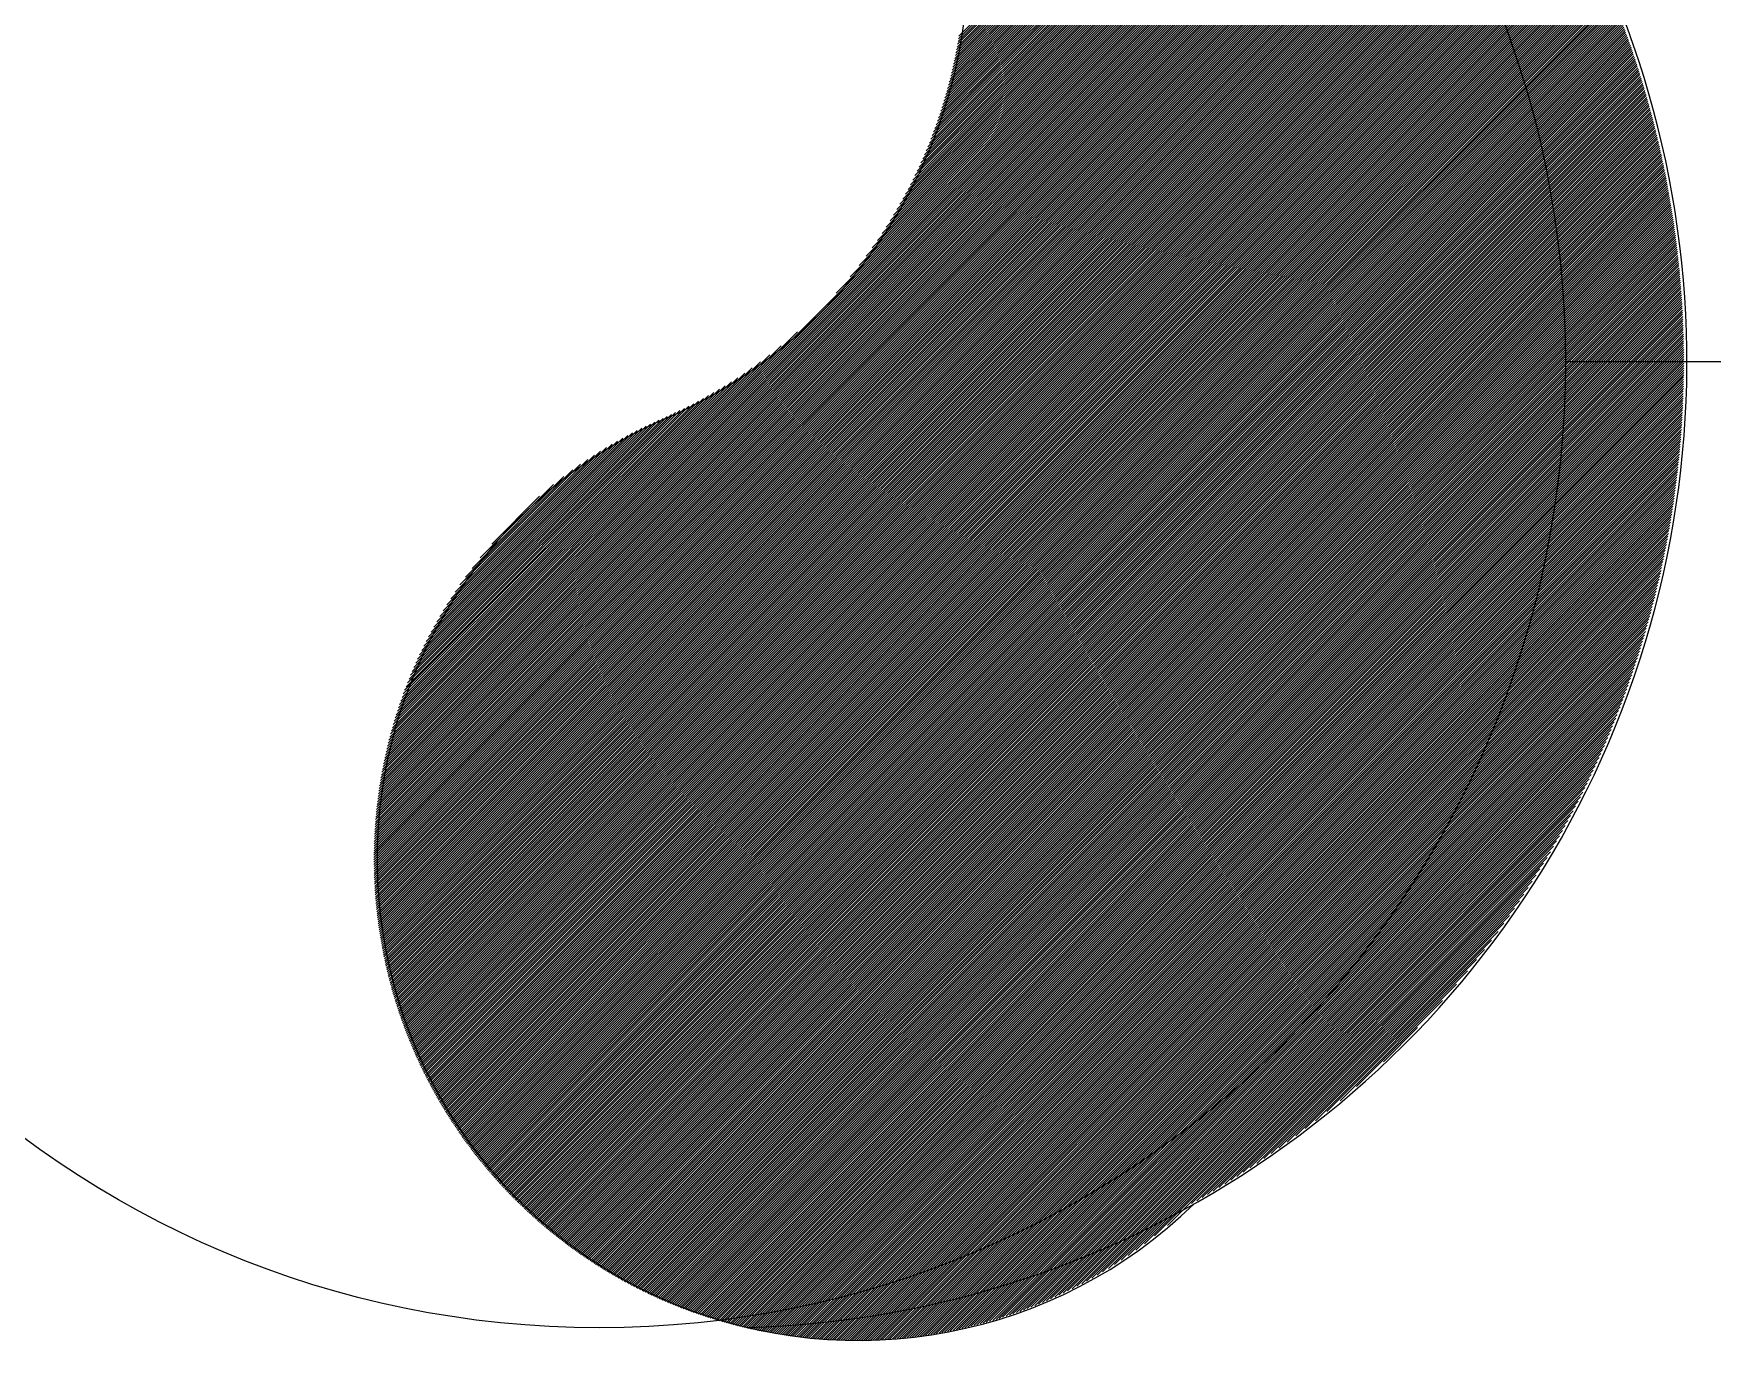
# Model space of a CAD drawing. Extents: x -437689 to -407696, y -55787 to -37037.
# Drawn here: x -433687.8 to -433625.2, y -49547.5 to -49498.8 of the extents above; entities that cross this region are included whole.
import ezdxf

# ---------------------------------------------------------------- set-up
doc = ezdxf.new("R2010")
doc.units = 0
doc.header["$LTSCALE"] = 150
doc.header["$MEASUREMENT"] = 0
doc.layers.add('DR', color=6, linetype='CONTINUOUS')

msp = doc.modelspace()

# ---------------------------------------------------------------- linework, layer by layer
at = {"layer": 'DR', "linetype": 'CONTINUOUS', "ltscale": 900}
for p, q in [((-433653.602, -49500.448, 0), (-433637.767, -49484.613, 0)), ((-433653.574, -49500.335, 0), (-433637.811, -49484.572, 0)), ((-433653.547, -49500.223, 0), (-433637.855, -49484.531, 0)), ((-433653.521, -49500.112, 0), (-433637.899, -49484.49, 0)), ((-433653.496, -49500.002, 0), (-433637.944, -49484.45, 0)), ((-433653.472, -49499.893, 0), (-433637.988, -49484.409, 0)), ((-433653.448, -49499.785, 0), (-433638.032, -49484.369, 0)), ((-433653.426, -49499.677, 0), (-433638.077, -49484.328, 0)), ((-433653.404, -49499.57, 0), (-433638.121, -49484.288, 0)), ((-433653.383, -49499.465, 0), (-433638.166, -49484.248, 0)), ((-433653.362, -49499.359, 0), (-433638.211, -49484.208, 0)), ((-433653.343, -49499.255, 0), (-433638.255, -49484.168, 0)), ((-433653.324, -49499.152, 0), (-433638.3, -49484.128, 0)), ((-433653.306, -49499.049, 0), (-433638.345, -49484.088, 0)), ((-433653.289, -49498.947, 0), (-433638.39, -49484.048, 0)), ((-433653.272, -49498.845, 0), (-433638.435, -49484.008, 0)), ((-433654.166, -49502.284, 0), (-433637.115, -49485.234, 0)), ((-433654.118, -49502.152, 0), (-433637.158, -49485.192, 0)), ((-433654.072, -49502.021, 0), (-433637.201, -49485.15, 0)), ((-433654.028, -49501.892, 0), (-433637.244, -49485.108, 0)), ((-433653.985, -49501.764, 0), (-433637.287, -49485.066, 0)), ((-433653.944, -49501.638, 0), (-433637.331, -49485.025, 0)), ((-433653.904, -49501.514, 0), (-433637.374, -49484.983, 0)), ((-433653.866, -49501.39, 0), (-433637.417, -49484.942, 0)), ((-433653.829, -49501.268, 0), (-433637.461, -49484.9, 0)), ((-433653.793, -49501.148, 0), (-433637.504, -49484.859, 0)), ((-433653.758, -49501.028, 0), (-433637.548, -49484.818, 0)), ((-433653.725, -49500.91, 0), (-433637.592, -49484.777, 0)), ((-433653.693, -49500.793, 0), (-433637.635, -49484.736, 0)), ((-433653.662, -49500.677, 0), (-433637.679, -49484.695, 0)), ((-433653.632, -49500.562, 0), (-433637.723, -49484.654, 0)), ((-433655.167, -49504.558, 0), (-433636.479, -49485.87, 0)), ((-433655.077, -49504.383, 0), (-433636.521, -49485.827, 0)), ((-433654.991, -49504.212, 0), (-433636.563, -49485.784, 0)), ((-433654.91, -49504.046, 0), (-433636.605, -49485.742, 0)), ((-433654.832, -49503.884, 0), (-433636.647, -49485.699, 0)), ((-433654.758, -49503.725, 0), (-433636.689, -49485.656, 0)), ((-433654.687, -49503.569, 0), (-433636.732, -49485.614, 0)), ((-433654.619, -49503.417, 0), (-433636.774, -49485.571, 0)), ((-433654.555, -49503.267, 0), (-433636.816, -49485.529, 0)), ((-433654.492, -49503.12, 0), (-433636.859, -49485.486, 0)), ((-433654.432, -49502.975, 0), (-433636.901, -49485.444, 0)), ((-433654.375, -49502.833, 0), (-433636.944, -49485.402, 0)), ((-433654.32, -49502.692, 0), (-433636.987, -49485.36, 0)), ((-433654.266, -49502.554, 0), (-433637.029, -49485.317, 0)), ((-433654.215, -49502.418, 0), (-433637.072, -49485.275, 0)), ((-433657.849, -49508.428, 0), (-433635.9, -49486.479, 0)), ((-433657.328, -49507.822, 0), (-433635.941, -49486.435, 0)), ((-433656.989, -49507.399, 0), (-433635.982, -49486.391, 0)), ((-433656.724, -49507.048, 0), (-433636.023, -49486.347, 0)), ((-433656.501, -49506.741, 0), (-433636.064, -49486.304, 0)), ((-433656.307, -49506.462, 0), (-433636.105, -49486.26, 0)), ((-433656.135, -49506.205, 0), (-433636.146, -49486.216, 0)), ((-433655.979, -49505.964, 0), (-433636.188, -49486.173, 0)), ((-433655.836, -49505.737, 0), (-433636.229, -49486.129, 0)), ((-433655.705, -49505.52, 0), (-433636.271, -49486.086, 0)), ((-433655.583, -49505.314, 0), (-433636.312, -49486.043, 0)), ((-433655.469, -49505.115, 0), (-433636.354, -49486, 0)), ((-433655.362, -49504.923, 0), (-433636.396, -49485.956, 0)), ((-433655.262, -49504.738, 0), (-433636.437, -49485.913, 0)), ((-433674.826, -49526.593, 0), (-433635.334, -49487.101, 0)), ((-433674.809, -49526.491, 0), (-433635.374, -49487.056, 0)), ((-433674.791, -49526.388, 0), (-433635.414, -49487.012, 0)), ((-433674.772, -49526.285, 0), (-433635.454, -49486.967, 0)), ((-433674.753, -49526.18, 0), (-433635.495, -49486.922, 0)), ((-433674.732, -49526.075, 0), (-433635.535, -49486.877, 0)), ((-433674.711, -49525.969, 0), (-433635.575, -49486.833, 0)), ((-433674.689, -49525.862, 0), (-433635.615, -49486.788, 0)), ((-433674.666, -49525.755, 0), (-433635.656, -49486.744, 0)), ((-433674.643, -49525.646, 0), (-433635.696, -49486.7, 0)), ((-433674.618, -49525.536, 0), (-433635.737, -49486.655, 0)), ((-433674.592, -49525.426, 0), (-433635.777, -49486.611, 0)), ((-433674.566, -49525.314, 0), (-433635.818, -49486.567, 0)), ((-433674.538, -49525.202, 0), (-433635.859, -49486.523, 0)), ((-433674.999, -49527.954, 0), (-433634.783, -49487.738, 0)), ((-433674.991, -49527.861, 0), (-433634.822, -49487.692, 0)), ((-433674.982, -49527.767, 0), (-433634.861, -49487.646, 0)), ((-433674.972, -49527.673, 0), (-433634.9, -49487.6, 0)), ((-433674.962, -49527.578, 0), (-433634.939, -49487.555, 0)), ((-433674.951, -49527.482, 0), (-433634.978, -49487.509, 0)), ((-433674.94, -49527.386, 0), (-433635.018, -49487.463, 0)), ((-433674.928, -49527.289, 0), (-433635.057, -49487.418, 0)), ((-433674.916, -49527.192, 0), (-433635.096, -49487.372, 0)), ((-433674.902, -49527.094, 0), (-433635.136, -49487.327, 0)), ((-433674.889, -49526.995, 0), (-433635.175, -49487.282, 0)), ((-433674.874, -49526.896, 0), (-433635.215, -49487.237, 0)), ((-433674.859, -49526.796, 0), (-433635.255, -49487.191, 0)), ((-433674.843, -49526.695, 0), (-433635.295, -49487.146, 0)), ((-433675.064, -49529.122, 0), (-433634.283, -49488.341, 0)), ((-433675.062, -49529.035, 0), (-433634.321, -49488.295, 0)), ((-433675.06, -49528.948, 0), (-433634.359, -49488.248, 0)), ((-433675.056, -49528.86, 0), (-433634.398, -49488.201, 0)), ((-433675.053, -49528.772, 0), (-433634.436, -49488.154, 0)), ((-433675.049, -49528.683, 0), (-433634.474, -49488.108, 0)), ((-433675.044, -49528.593, 0), (-433634.512, -49488.061, 0)), ((-433675.04, -49528.504, 0), (-433634.551, -49488.015, 0)), ((-433675.034, -49528.413, 0), (-433634.589, -49487.969, 0)), ((-433675.028, -49528.323, 0), (-433634.628, -49487.922, 0)), ((-433675.022, -49528.231, 0), (-433634.667, -49487.876, 0)), ((-433675.015, -49528.14, 0), (-433634.705, -49487.83, 0)), ((-433675.007, -49528.047, 0), (-433634.744, -49487.784, 0)), ((-433675.069, -49529.466, 0), (-433634.132, -49488.53, 0)), ((-433675.069, -49529.551, 0), (-433634.094, -49488.577, 0)), ((-433675.069, -49529.636, 0), (-433634.057, -49488.624, 0)), ((-433675.068, -49529.295, 0), (-433634.208, -49488.435, 0)), ((-433675.068, -49529.381, 0), (-433634.17, -49488.482, 0)), ((-433675.068, -49529.72, 0), (-433634.019, -49488.671, 0)), ((-433675.067, -49529.804, 0), (-433633.982, -49488.719, 0)), ((-433675.066, -49529.209, 0), (-433634.245, -49488.388, 0)), ((-433675.066, -49529.887, 0), (-433633.945, -49488.766, 0)), ((-433675.064, -49529.97, 0), (-433633.907, -49488.814, 0)), ((-433675.062, -49530.053, 0), (-433633.87, -49488.862, 0)), ((-433675.059, -49530.135, 0), (-433633.833, -49488.909, 0)), ((-433675.056, -49530.217, 0), (-433633.796, -49488.957, 0)), ((-433675.053, -49530.299, 0), (-433633.759, -49489.005, 0)), ((-433675.049, -49530.38, 0), (-433633.722, -49489.053, 0)), ((-433675.045, -49530.461, 0), (-433633.685, -49489.101, 0)), ((-433675.041, -49530.541, 0), (-433633.648, -49489.149, 0)), ((-433675.036, -49530.621, 0), (-433633.612, -49489.197, 0)), ((-433675.031, -49530.701, 0), (-433633.575, -49489.245, 0)), ((-433675.026, -49530.781, 0), (-433633.539, -49489.294, 0)), ((-433675.02, -49530.86, 0), (-433633.502, -49489.342, 0)), ((-433675.014, -49530.939, 0), (-433633.466, -49489.391, 0)), ((-433675.008, -49531.017, 0), (-433633.429, -49489.439, 0)), ((-433675.001, -49531.095, 0), (-433633.393, -49489.488, 0)), ((-433674.994, -49531.173, 0), (-433633.357, -49489.536, 0)), ((-433674.987, -49531.251, 0), (-433633.321, -49489.585, 0)), ((-433674.979, -49531.328, 0), (-433633.285, -49489.634, 0)), ((-433674.971, -49531.405, 0), (-433633.249, -49489.683, 0)), ((-433674.963, -49531.482, 0), (-433633.213, -49489.732, 0)), ((-433674.954, -49531.558, 0), (-433633.177, -49489.781, 0)), ((-433674.946, -49531.634, 0), (-433633.141, -49489.83, 0)), ((-433674.937, -49531.71, 0), (-433633.106, -49489.879, 0)), ((-433674.927, -49531.785, 0), (-433633.07, -49489.928, 0)), ((-433674.917, -49531.861, 0), (-433633.035, -49489.978, 0)), ((-433674.908, -49531.935, 0), (-433632.999, -49490.027, 0)), ((-433674.897, -49532.01, 0), (-433632.964, -49490.076, 0)), ((-433674.887, -49532.084, 0), (-433632.928, -49490.126, 0)), ((-433674.876, -49532.158, 0), (-433632.893, -49490.176, 0)), ((-433674.865, -49532.232, 0), (-433632.858, -49490.225, 0)), ((-433674.854, -49532.306, 0), (-433632.823, -49490.275, 0)), ((-433674.842, -49532.379, 0), (-433632.788, -49490.325, 0)), ((-433674.83, -49532.452, 0), (-433632.753, -49490.375, 0)), ((-433674.818, -49532.525, 0), (-433632.718, -49490.425, 0)), ((-433674.805, -49532.597, 0), (-433632.683, -49490.475, 0)), ((-433674.793, -49532.669, 0), (-433632.649, -49490.525, 0)), ((-433674.78, -49532.741, 0), (-433632.614, -49490.575, 0)), ((-433674.767, -49532.813, 0), (-433632.579, -49490.626, 0)), ((-433674.753, -49532.884, 0), (-433632.545, -49490.676, 0)), ((-433674.74, -49532.955, 0), (-433632.511, -49490.726, 0)), ((-433674.726, -49533.026, 0), (-433632.476, -49490.777, 0)), ((-433674.711, -49533.097, 0), (-433632.442, -49490.827, 0)), ((-433674.697, -49533.167, 0), (-433632.408, -49490.878, 0)), ((-433674.682, -49533.238, 0), (-433632.374, -49490.929, 0)), ((-433674.667, -49533.308, 0), (-433632.34, -49490.98, 0)), ((-433674.652, -49533.377, 0), (-433632.306, -49491.031, 0)), ((-433674.637, -49533.447, 0), (-433632.272, -49491.082, 0)), ((-433674.621, -49533.516, 0), (-433632.238, -49491.133, 0)), ((-433674.605, -49533.585, 0), (-433632.204, -49491.184, 0)), ((-433674.589, -49533.654, 0), (-433632.17, -49491.235, 0)), ((-433674.573, -49533.722, 0), (-433632.137, -49491.286, 0)), ((-433674.556, -49533.791, 0), (-433632.103, -49491.337, 0)), ((-433674.54, -49533.859, 0), (-433632.07, -49491.389, 0)), ((-433674.523, -49533.926, 0), (-433632.037, -49491.44, 0)), ((-433674.505, -49533.994, 0), (-433632.003, -49491.492, 0)), ((-433674.488, -49534.061, 0), (-433631.97, -49491.544, 0)), ((-433674.47, -49534.129, 0), (-433631.937, -49491.595, 0)), ((-433674.452, -49534.196, 0), (-433631.904, -49491.647, 0)), ((-433674.434, -49534.262, 0), (-433631.871, -49491.699, 0)), ((-433674.416, -49534.329, 0), (-433631.838, -49491.751, 0)), ((-433674.397, -49534.395, 0), (-433631.805, -49491.803, 0)), ((-433674.379, -49534.461, 0), (-433631.772, -49491.855, 0)), ((-433674.36, -49534.527, 0), (-433631.74, -49491.907, 0)), ((-433674.341, -49534.593, 0), (-433631.707, -49491.959, 0)), ((-433674.321, -49534.658, 0), (-433631.675, -49492.012, 0)), ((-433674.302, -49534.724, 0), (-433631.642, -49492.064, 0)), ((-433674.282, -49534.789, 0), (-433631.61, -49492.117, 0)), ((-433674.262, -49534.853, 0), (-433631.577, -49492.169, 0)), ((-433674.242, -49534.918, 0), (-433631.545, -49492.222, 0)), ((-433674.221, -49534.982, 0), (-433631.513, -49492.274, 0)), ((-433674.2, -49535.047, 0), (-433631.481, -49492.327, 0)), ((-433674.18, -49535.111, 0), (-433631.449, -49492.38, 0)), ((-433674.159, -49535.175, 0), (-433631.417, -49492.433, 0)), ((-433674.137, -49535.238, 0), (-433631.385, -49492.486, 0)), ((-433674.116, -49535.302, 0), (-433631.354, -49492.539, 0)), ((-433674.094, -49535.365, 0), (-433631.322, -49492.592, 0)), ((-433674.073, -49535.428, 0), (-433631.29, -49492.646, 0)), ((-433674.051, -49535.491, 0), (-433631.259, -49492.699, 0)), ((-433674.028, -49535.553, 0), (-433631.227, -49492.752, 0)), ((-433674.006, -49535.616, 0), (-433631.196, -49492.806, 0)), ((-433673.983, -49535.678, 0), (-433631.165, -49492.859, 0)), ((-433673.961, -49535.74, 0), (-433631.133, -49492.913, 0)), ((-433673.938, -49535.802, 0), (-433631.102, -49492.967, 0)), ((-433673.914, -49535.864, 0), (-433631.071, -49493.021, 0)), ((-433673.891, -49535.925, 0), (-433631.04, -49493.074, 0)), ((-433673.868, -49535.987, 0), (-433631.009, -49493.128, 0)), ((-433673.844, -49536.048, 0), (-433630.978, -49493.182, 0)), ((-433673.82, -49536.109, 0), (-433630.948, -49493.236, 0)), ((-433673.796, -49536.17, 0), (-433630.917, -49493.291, 0)), ((-433673.772, -49536.23, 0), (-433630.886, -49493.345, 0)), ((-433673.747, -49536.291, 0), (-433630.856, -49493.399, 0)), ((-433673.723, -49536.351, 0), (-433630.826, -49493.454, 0)), ((-433673.698, -49536.411, 0), (-433630.795, -49493.508, 0)), ((-433673.673, -49536.471, 0), (-433630.765, -49493.563, 0)), ((-433673.648, -49536.53, 0), (-433630.735, -49493.617, 0)), ((-433673.622, -49536.59, 0), (-433630.705, -49493.672, 0)), ((-433673.597, -49536.649, 0), (-433630.675, -49493.727, 0)), ((-433673.571, -49536.708, 0), (-433630.645, -49493.782, 0)), ((-433673.545, -49536.767, 0), (-433630.615, -49493.837, 0)), ((-433673.519, -49536.826, 0), (-433630.585, -49493.892, 0)), ((-433673.493, -49536.885, 0), (-433630.555, -49493.947, 0)), ((-433673.466, -49536.943, 0), (-433630.526, -49494.002, 0)), ((-433673.44, -49537.001, 0), (-433630.496, -49494.058, 0)), ((-433673.413, -49537.06, 0), (-433630.467, -49494.113, 0)), ((-433673.386, -49537.117, 0), (-433630.437, -49494.169, 0)), ((-433673.359, -49537.175, 0), (-433630.408, -49494.224, 0)), ((-433673.332, -49537.233, 0), (-433630.379, -49494.28, 0)), ((-433673.304, -49537.29, 0), (-433630.35, -49494.335, 0)), ((-433673.277, -49537.348, 0), (-433630.321, -49494.391, 0)), ((-433673.249, -49537.405, 0), (-433630.292, -49494.447, 0)), ((-433673.221, -49537.462, 0), (-433630.263, -49494.503, 0)), ((-433673.193, -49537.518, 0), (-433630.234, -49494.559, 0)), ((-433673.165, -49537.575, 0), (-433630.205, -49494.615, 0)), ((-433673.136, -49537.631, 0), (-433630.177, -49494.671, 0)), ((-433673.108, -49537.688, 0), (-433630.148, -49494.728, 0)), ((-433673.079, -49537.744, 0), (-433630.119, -49494.784, 0)), ((-433673.05, -49537.8, 0), (-433630.091, -49494.841, 0)), ((-433673.021, -49537.855, 0), (-433630.063, -49494.897, 0)), ((-433672.992, -49537.911, 0), (-433630.035, -49494.954, 0)), ((-433672.962, -49537.966, 0), (-433630.006, -49495.01, 0)), ((-433672.933, -49538.022, 0), (-433629.978, -49495.067, 0)), ((-433672.903, -49538.077, 0), (-433629.95, -49495.124, 0)), ((-433672.873, -49538.132, 0), (-433629.922, -49495.181, 0)), ((-433672.843, -49538.186, 0), (-433629.895, -49495.238, 0)), ((-433672.813, -49538.241, 0), (-433629.867, -49495.295, 0)), ((-433672.782, -49538.296, 0), (-433629.839, -49495.352, 0)), ((-433672.752, -49538.35, 0), (-433629.812, -49495.41, 0)), ((-433672.721, -49538.404, 0), (-433629.784, -49495.467, 0)), ((-433672.69, -49538.458, 0), (-433629.757, -49495.524, 0)), ((-433672.659, -49538.512, 0), (-433629.729, -49495.582, 0)), ((-433672.628, -49538.566, 0), (-433629.702, -49495.64, 0)), ((-433672.597, -49538.619, 0), (-433629.675, -49495.697, 0)), ((-433672.565, -49538.672, 0), (-433629.648, -49495.755, 0)), ((-433672.534, -49538.726, 0), (-433629.621, -49495.813, 0)), ((-433672.502, -49538.779, 0), (-433629.594, -49495.871, 0)), ((-433672.47, -49538.832, 0), (-433629.567, -49495.929, 0)), ((-433672.438, -49538.884, 0), (-433629.541, -49495.987, 0)), ((-433672.405, -49538.937, 0), (-433629.514, -49496.045, 0)), ((-433672.373, -49538.989, 0), (-433629.487, -49496.104, 0)), ((-433672.34, -49539.042, 0), (-433629.461, -49496.162, 0)), ((-433672.308, -49539.094, 0), (-433629.435, -49496.221, 0)), ((-433672.275, -49539.146, 0), (-433629.408, -49496.279, 0)), ((-433672.242, -49539.198, 0), (-433629.382, -49496.338, 0)), ((-433672.209, -49539.249, 0), (-433629.356, -49496.396, 0)), ((-433672.175, -49539.301, 0), (-433629.33, -49496.455, 0)), ((-433672.142, -49539.352, 0), (-433629.304, -49496.514, 0)), ((-433672.108, -49539.403, 0), (-433629.278, -49496.573, 0)), ((-433672.074, -49539.454, 0), (-433629.252, -49496.632, 0)), ((-433672.04, -49539.505, 0), (-433629.227, -49496.691, 0)), ((-433672.006, -49539.556, 0), (-433629.201, -49496.751, 0)), ((-433671.972, -49539.607, 0), (-433629.176, -49496.81, 0)), ((-433671.938, -49539.657, 0), (-433629.15, -49496.87, 0)), ((-433671.903, -49539.707, 0), (-433629.125, -49496.929, 0)), ((-433671.869, -49539.758, 0), (-433629.1, -49496.989, 0)), ((-433671.834, -49539.808, 0), (-433629.074, -49497.048, 0)), ((-433671.799, -49539.857, 0), (-433629.049, -49497.108, 0)), ((-433671.764, -49539.907, 0), (-433629.024, -49497.168, 0)), ((-433671.728, -49539.957, 0), (-433629, -49497.228, 0)), ((-433671.693, -49540.006, 0), (-433628.975, -49497.288, 0)), ((-433671.657, -49540.055, 0), (-433628.95, -49497.348, 0)), ((-433671.622, -49540.105, 0), (-433628.925, -49497.408, 0)), ((-433671.586, -49540.153, 0), (-433628.901, -49497.469, 0)), ((-433671.55, -49540.202, 0), (-433628.877, -49497.529, 0)), ((-433671.513, -49540.251, 0), (-433628.852, -49497.59, 0)), ((-433671.477, -49540.3, 0), (-433628.828, -49497.65, 0)), ((-433671.441, -49540.348, 0), (-433628.804, -49497.711, 0)), ((-433671.404, -49540.396, 0), (-433628.78, -49497.772, 0)), ((-433671.367, -49540.444, 0), (-433628.756, -49497.833, 0)), ((-433671.33, -49540.492, 0), (-433628.732, -49497.894, 0)), ((-433671.293, -49540.54, 0), (-433628.708, -49497.955, 0)), ((-433671.256, -49540.588, 0), (-433628.684, -49498.016, 0)), ((-433671.219, -49540.635, 0), (-433628.661, -49498.077, 0)), ((-433671.181, -49540.683, 0), (-433628.637, -49498.139, 0)), ((-433671.144, -49540.73, 0), (-433628.614, -49498.2, 0)), ((-433671.106, -49540.777, 0), (-433628.591, -49498.261, 0)), ((-433671.068, -49540.824, 0), (-433628.567, -49498.323, 0)), ((-433671.03, -49540.871, 0), (-433628.544, -49498.385, 0)), ((-433670.992, -49540.917, 0), (-433628.521, -49498.447, 0)), ((-433670.953, -49540.964, 0), (-433628.498, -49498.509, 0)), ((-433670.915, -49541.01, 0), (-433628.475, -49498.571, 0)), ((-433670.876, -49541.056, 0), (-433628.453, -49498.633, 0)), ((-433670.838, -49541.102, 0), (-433628.43, -49498.695, 0)), ((-433670.799, -49541.148, 0), (-433628.407, -49498.757, 0)), ((-433670.76, -49541.194, 0), (-433628.385, -49498.819, 0)), ((-433670.72, -49541.24, 0), (-433628.362, -49498.882, 0)), ((-433670.681, -49541.285, 0), (-433628.34, -49498.944, 0)), ((-433670.641, -49541.331, 0), (-433628.318, -49499.007, 0)), ((-433670.602, -49541.376, 0), (-433628.296, -49499.07, 0)), ((-433670.562, -49541.421, 0), (-433628.274, -49499.133, 0)), ((-433670.522, -49541.466, 0), (-433628.252, -49499.196, 0)), ((-433670.482, -49541.511, 0), (-433628.23, -49499.259, 0)), ((-433670.442, -49541.555, 0), (-433628.208, -49499.322, 0)), ((-433670.402, -49541.6, 0), (-433628.187, -49499.385, 0)), ((-433670.361, -49541.644, 0), (-433628.165, -49499.448, 0)), ((-433670.32, -49541.688, 0), (-433628.144, -49499.512, 0)), ((-433670.28, -49541.732, 0), (-433628.123, -49499.575, 0)), ((-433670.239, -49541.776, 0), (-433628.101, -49499.639, 0)), ((-433670.198, -49541.82, 0), (-433628.08, -49499.703, 0)), ((-433670.156, -49541.864, 0), (-433628.059, -49499.767, 0)), ((-433670.115, -49541.907, 0), (-433628.038, -49499.831, 0)), ((-433670.074, -49541.951, 0), (-433628.018, -49499.895, 0)), ((-433670.032, -49541.994, 0), (-433627.997, -49499.959, 0)), ((-433669.99, -49542.037, 0), (-433627.976, -49500.023, 0)), ((-433669.948, -49542.08, 0), (-433627.956, -49500.087, 0)), ((-433669.906, -49542.123, 0), (-433627.935, -49500.152, 0)), ((-433669.864, -49542.165, 0), (-433627.915, -49500.216, 0)), ((-433669.822, -49542.208, 0), (-433627.895, -49500.281, 0)), ((-433669.779, -49542.25, 0), (-433627.875, -49500.346, 0)), ((-433669.737, -49542.292, 0), (-433627.855, -49500.411, 0)), ((-433669.694, -49542.335, 0), (-433627.835, -49500.476, 0)), ((-433669.651, -49542.377, 0), (-433627.815, -49500.541, 0)), ((-433669.608, -49542.418, 0), (-433627.795, -49500.606, 0)), ((-433669.565, -49542.46, 0), (-433627.776, -49500.671, 0)), ((-433669.521, -49542.501, 0), (-433627.756, -49500.736, 0)), ((-433669.478, -49542.543, 0), (-433627.737, -49500.802, 0)), ((-433669.434, -49542.584, 0), (-433627.717, -49500.867, 0)), ((-433669.39, -49542.625, 0), (-433627.698, -49500.933, 0)), ((-433669.347, -49542.666, 0), (-433627.679, -49500.999, 0)), ((-433669.302, -49542.707, 0), (-433627.66, -49501.065, 0)), ((-433669.258, -49542.748, 0), (-433627.641, -49501.131, 0)), ((-433669.214, -49542.788, 0), (-433627.623, -49501.197, 0)), ((-433669.169, -49542.829, 0), (-433627.604, -49501.263, 0)), ((-433669.125, -49542.869, 0), (-433627.585, -49501.329, 0)), ((-433669.08, -49542.909, 0), (-433627.567, -49501.396, 0)), ((-433669.035, -49542.949, 0), (-433627.549, -49501.462, 0)), ((-433668.99, -49542.989, 0), (-433627.53, -49501.529, 0)), ((-433668.945, -49543.028, 0), (-433627.512, -49501.596, 0)), ((-433668.9, -49543.068, 0), (-433627.494, -49501.662, 0)), ((-433668.854, -49543.107, 0), (-433627.476, -49501.729, 0)), ((-433668.809, -49543.146, 0), (-433627.459, -49501.796, 0)), ((-433668.763, -49543.185, 0), (-433627.441, -49501.864, 0)), ((-433668.717, -49543.224, 0), (-433627.423, -49501.931, 0)), ((-433668.671, -49543.263, 0), (-433627.406, -49501.998, 0)), ((-433668.625, -49543.302, 0), (-433627.389, -49502.066, 0)), ((-433668.578, -49543.34, 0), (-433627.371, -49502.133, 0)), ((-433668.532, -49543.379, 0), (-433627.354, -49502.201, 0)), ((-433668.485, -49543.417, 0), (-433627.337, -49502.269, 0)), ((-433668.438, -49543.455, 0), (-433627.32, -49502.337, 0)), ((-433668.392, -49543.493, 0), (-433627.303, -49502.405, 0)), ((-433668.344, -49543.531, 0), (-433627.287, -49502.473, 0)), ((-433668.297, -49543.569, 0), (-433627.27, -49502.541, 0)), ((-433668.25, -49543.606, 0), (-433627.254, -49502.61, 0)), ((-433668.202, -49543.643, 0), (-433627.237, -49502.678, 0)), ((-433668.155, -49543.681, 0), (-433627.221, -49502.747, 0)), ((-433668.107, -49543.718, 0), (-433627.205, -49502.816, 0)), ((-433668.059, -49543.755, 0), (-433627.189, -49502.885, 0)), ((-433668.011, -49543.791, 0), (-433627.173, -49502.954, 0)), ((-433667.963, -49543.828, 0), (-433627.158, -49503.023, 0)), ((-433667.914, -49543.865, 0), (-433627.142, -49503.092, 0)), ((-433667.866, -49543.901, 0), (-433627.126, -49503.161, 0)), ((-433667.817, -49543.937, 0), (-433627.111, -49503.231, 0)), ((-433667.769, -49543.973, 0), (-433627.096, -49503.3, 0)), ((-433667.72, -49544.009, 0), (-433627.081, -49503.37, 0)), ((-433667.67, -49544.045, 0), (-433627.065, -49503.44, 0)), ((-433667.621, -49544.08, 0), (-433627.051, -49503.51, 0)), ((-433667.572, -49544.116, 0), (-433627.036, -49503.58, 0)), ((-433667.522, -49544.151, 0), (-433627.021, -49503.65, 0)), ((-433667.473, -49544.186, 0), (-433627.006, -49503.72, 0)), ((-433667.423, -49544.221, 0), (-433626.992, -49503.791, 0)), ((-433667.373, -49544.256, 0), (-433626.978, -49503.861, 0)), ((-433667.323, -49544.291, 0), (-433626.963, -49503.932, 0)), ((-433667.272, -49544.326, 0), (-433626.949, -49504.003, 0)), ((-433667.222, -49544.36, 0), (-433626.935, -49504.073, 0)), ((-433667.171, -49544.394, 0), (-433626.922, -49504.144, 0)), ((-433667.121, -49544.428, 0), (-433626.908, -49504.216, 0)), ((-433667.07, -49544.462, 0), (-433626.894, -49504.287, 0)), ((-433667.019, -49544.496, 0), (-433626.881, -49504.358, 0)), ((-433666.968, -49544.53, 0), (-433626.868, -49504.43, 0)), ((-433666.916, -49544.563, 0), (-433626.854, -49504.501, 0)), ((-433666.865, -49544.597, 0), (-433626.841, -49504.573, 0)), ((-433666.813, -49544.63, 0), (-433626.828, -49504.645, 0)), ((-433666.761, -49544.663, 0), (-433626.815, -49504.717, 0)), ((-433666.709, -49544.696, 0), (-433626.803, -49504.789, 0)), ((-433666.657, -49544.729, 0), (-433626.79, -49504.862, 0)), ((-433666.605, -49544.761, 0), (-433626.778, -49504.934, 0)), ((-433666.553, -49544.794, 0), (-433626.765, -49505.007, 0)), ((-433666.5, -49544.826, 0), (-433626.753, -49505.079, 0)), ((-433666.447, -49544.858, 0), (-433626.741, -49505.152, 0)), ((-433666.394, -49544.89, 0), (-433626.729, -49505.225, 0)), ((-433666.341, -49544.922, 0), (-433626.717, -49505.298, 0)), ((-433666.288, -49544.954, 0), (-433626.706, -49505.371, 0)), ((-433666.235, -49544.985, 0), (-433626.694, -49505.445, 0)), ((-433666.181, -49545.017, 0), (-433626.683, -49505.518, 0)), ((-433666.128, -49545.048, 0), (-433626.672, -49505.592, 0)), ((-433666.074, -49545.079, 0), (-433626.661, -49505.665, 0)), ((-433666.02, -49545.11, 0), (-433626.65, -49505.739, 0)), ((-433665.966, -49545.14, 0), (-433626.639, -49505.813, 0)), ((-433665.912, -49545.171, 0), (-433626.628, -49505.887, 0)), ((-433665.857, -49545.201, 0), (-433626.618, -49505.962, 0)), ((-433665.803, -49545.232, 0), (-433626.607, -49506.036, 0)), ((-433665.748, -49545.262, 0), (-433626.597, -49506.111, 0)), ((-433665.693, -49545.292, 0), (-433626.587, -49506.185, 0)), ((-433665.638, -49545.321, 0), (-433626.577, -49506.26, 0)), ((-433665.583, -49545.351, 0), (-433626.567, -49506.335, 0)), ((-433665.527, -49545.381, 0), (-433626.557, -49506.41, 0)), ((-433665.472, -49545.41, 0), (-433626.547, -49506.486, 0)), ((-433665.416, -49545.439, 0), (-433626.538, -49506.561, 0)), ((-433665.36, -49545.468, 0), (-433626.529, -49506.637, 0)), ((-433665.304, -49545.497, 0), (-433626.52, -49506.712, 0)), ((-433665.248, -49545.525, 0), (-433626.511, -49506.788, 0)), ((-433665.191, -49545.554, 0), (-433626.502, -49506.864, 0)), ((-433665.135, -49545.582, 0), (-433626.493, -49506.94, 0)), ((-433665.078, -49545.61, 0), (-433626.484, -49507.017, 0)), ((-433665.021, -49545.638, 0), (-433626.476, -49507.093, 0)), ((-433664.964, -49545.666, 0), (-433626.468, -49507.17, 0)), ((-433664.907, -49545.694, 0), (-433626.46, -49507.246, 0)), ((-433664.85, -49545.721, 0), (-433626.452, -49507.323, 0)), ((-433664.792, -49545.748, 0), (-433626.444, -49507.4, 0)), ((-433664.734, -49545.775, 0), (-433626.436, -49507.478, 0)), ((-433664.676, -49545.802, 0), (-433626.429, -49507.555, 0)), ((-433664.618, -49545.829, 0), (-433626.421, -49507.632, 0)), ((-433664.56, -49545.856, 0), (-433626.414, -49507.71, 0)), ((-433664.502, -49545.882, 0), (-433626.407, -49507.788, 0)), ((-433664.443, -49545.909, 0), (-433626.4, -49507.866, 0)), ((-433664.384, -49545.935, 0), (-433626.394, -49507.944, 0)), ((-433664.325, -49545.961, 0), (-433626.387, -49508.022, 0)), ((-433664.266, -49545.986, 0), (-433626.381, -49508.101, 0)), ((-433664.207, -49546.012, 0), (-433626.374, -49508.179, 0)), ((-433664.147, -49546.037, 0), (-433626.368, -49508.258, 0)), ((-433664.088, -49546.062, 0), (-433626.362, -49508.337, 0)), ((-433664.028, -49546.087, 0), (-433626.357, -49508.416, 0)), ((-433663.968, -49546.112, 0), (-433626.351, -49508.495, 0)), ((-433663.908, -49546.137, 0), (-433626.346, -49508.575, 0)), ((-433663.847, -49546.161, 0), (-433626.34, -49508.654, 0)), ((-433663.787, -49546.186, 0), (-433626.335, -49508.734, 0)), ((-433663.726, -49546.21, 0), (-433626.33, -49508.814, 0)), ((-433663.665, -49546.234, 0), (-433626.325, -49508.894, 0)), ((-433663.604, -49546.258, 0), (-433626.321, -49508.974, 0)), ((-433663.543, -49546.281, 0), (-433626.316, -49509.055, 0)), ((-433663.481, -49546.304, 0), (-433626.312, -49509.135, 0)), ((-433663.42, -49546.328, 0), (-433626.308, -49509.216, 0)), ((-433663.358, -49546.351, 0), (-433626.304, -49509.297, 0)), ((-433663.296, -49546.373, 0), (-433626.3, -49509.378, 0)), ((-433663.234, -49546.396, 0), (-433626.297, -49509.459, 0)), ((-433663.171, -49546.419, 0), (-433626.294, -49509.541, 0)), ((-433663.109, -49546.441, 0), (-433626.29, -49509.623, 0)), ((-433674.509, -49525.089, 0), (-433659.285, -49509.864, 0)), ((-433663.046, -49546.463, 0), (-433626.287, -49509.704, 0)), ((-433662.983, -49546.485, 0), (-433626.284, -49509.786, 0)), ((-433662.919, -49546.506, 0), (-433626.282, -49509.869, 0)), ((-433662.856, -49546.528, 0), (-433626.279, -49509.951, 0)), ((-433662.793, -49546.549, 0), (-433626.277, -49510.034, 0)), ((-433662.729, -49546.57, 0), (-433626.275, -49510.116, 0)), ((-433662.665, -49546.591, 0), (-433626.273, -49510.199, 0)), ((-433674.48, -49524.974, 0), (-433659.891, -49510.385, 0)), ((-433674.449, -49524.858, 0), (-433660.315, -49510.724, 0)), ((-433662.601, -49546.612, 0), (-433626.271, -49510.282, 0)), ((-433662.536, -49546.632, 0), (-433626.27, -49510.366, 0)), ((-433662.472, -49546.652, 0), (-433626.268, -49510.449, 0)), ((-433662.407, -49546.672, 0), (-433626.267, -49510.533, 0)), ((-433662.342, -49546.692, 0), (-433626.266, -49510.617, 0)), ((-433662.277, -49546.712, 0), (-433626.265, -49510.701, 0)), ((-433662.211, -49546.731, 0), (-433626.265, -49510.785, 0)), ((-433662.145, -49546.751, 0), (-433626.264, -49510.87, 0)), ((-433674.417, -49524.741, 0), (-433660.665, -49510.99, 0)), ((-433674.384, -49524.623, 0), (-433660.973, -49511.212, 0)), ((-433674.349, -49524.504, 0), (-433661.251, -49511.406, 0)), ((-433662.08, -49546.77, 0), (-433626.264, -49510.954, 0)), ((-433662.014, -49546.788, 0), (-433626.264, -49511.039, 0)), ((-433661.947, -49546.807, 0), (-433626.265, -49511.124, 0)), ((-433661.881, -49546.825, 0), (-433626.265, -49511.209, 0)), ((-433661.814, -49546.843, 0), (-433626.266, -49511.295, 0)), ((-433661.747, -49546.861, 0), (-433626.266, -49511.381, 0)), ((-433661.68, -49546.879, 0), (-433626.267, -49511.466, 0)), ((-433457.958, -49510.992), (-433630.674, -49510.992)), ((-433674.314, -49524.384, 0), (-433661.509, -49511.578, 0)), ((-433674.277, -49524.262, 0), (-433661.749, -49511.734, 0)), ((-433674.238, -49524.139, 0), (-433661.977, -49511.877, 0)), ((-433674.198, -49524.014, 0), (-433662.193, -49512.008, 0)), ((-433674.157, -49523.888, 0), (-433662.4, -49512.13, 0)), ((-433661.613, -49546.897, 0), (-433626.269, -49511.552, 0)), ((-433661.545, -49546.914, 0), (-433626.27, -49511.639, 0)), ((-433661.477, -49546.931, 0), (-433626.272, -49511.725, 0)), ((-433661.409, -49546.948, 0), (-433626.274, -49511.812, 0)), ((-433661.341, -49546.964, 0), (-433626.276, -49511.899, 0)), ((-433661.273, -49546.981, 0), (-433626.278, -49511.986, 0)), ((-433661.204, -49546.997, 0), (-433626.281, -49512.073, 0)), ((-433674.114, -49523.76, 0), (-433662.598, -49512.244, 0)), ((-433674.07, -49523.63, 0), (-433662.79, -49512.351, 0)), ((-433674.023, -49523.499, 0), (-433662.976, -49512.452, 0)), ((-433673.975, -49523.366, 0), (-433663.156, -49512.547, 0)), ((-433673.925, -49523.231, 0), (-433663.331, -49512.637, 0)), ((-433673.873, -49523.095, 0), (-433663.501, -49512.722, 0)), ((-433661.135, -49547.013, 0), (-433626.283, -49512.161, 0)), ((-433661.066, -49547.028, 0), (-433626.286, -49512.249, 0)), ((-433660.996, -49547.044, 0), (-433626.289, -49512.337, 0)), ((-433660.927, -49547.059, 0), (-433626.293, -49512.425, 0)), ((-433660.857, -49547.074, 0), (-433626.296, -49512.514, 0)), ((-433660.787, -49547.089, 0), (-433626.3, -49512.602, 0)), ((-433660.716, -49547.103, 0), (-433626.304, -49512.691, 0)), ((-433660.646, -49547.117, 0), (-433626.309, -49512.781, 0)), ((-433673.819, -49522.956, 0), (-433663.667, -49512.804, 0)), ((-433673.763, -49522.814, 0), (-433663.829, -49512.881, 0)), ((-433673.704, -49522.671, 0), (-433663.988, -49512.955, 0)), ((-433673.642, -49522.524, 0), (-433664.144, -49513.026, 0)), ((-433673.578, -49522.376, 0), (-433664.297, -49513.094, 0)), ((-433673.512, -49522.224, 0), (-433664.449, -49513.161, 0)), ((-433673.442, -49522.069, 0), (-433664.603, -49513.231, 0)), ((-433673.368, -49521.911, 0), (-433664.762, -49513.304, 0)), ((-433673.291, -49521.749, 0), (-433664.923, -49513.381, 0)), ((-433660.575, -49547.131, 0), (-433626.313, -49512.87, 0)), ((-433660.504, -49547.145, 0), (-433626.318, -49512.96, 0)), ((-433660.432, -49547.159, 0), (-433626.323, -49513.049, 0)), ((-433660.361, -49547.172, 0), (-433626.328, -49513.14, 0)), ((-433660.289, -49547.185, 0), (-433626.334, -49513.23, 0)), ((-433660.217, -49547.198, 0), (-433626.34, -49513.321, 0)), ((-433673.21, -49521.583, 0), (-433665.089, -49513.462, 0)), ((-433673.125, -49521.413, 0), (-433665.259, -49513.548, 0)), ((-433673.035, -49521.238, 0), (-433665.434, -49513.638, 0)), ((-433672.939, -49521.058, 0), (-433665.615, -49513.733, 0)), ((-433672.838, -49520.872, 0), (-433665.801, -49513.834, 0)), ((-433672.73, -49520.679, 0), (-433665.993, -49513.942, 0)), ((-433660.144, -49547.21, 0), (-433626.346, -49513.411, 0)), ((-433660.072, -49547.222, 0), (-433626.352, -49513.503, 0)), ((-433659.999, -49547.234, 0), (-433626.358, -49513.594, 0)), ((-433659.925, -49547.246, 0), (-433626.365, -49513.685, 0)), ((-433659.852, -49547.257, 0), (-433626.372, -49513.777, 0)), ((-433659.778, -49547.268, 0), (-433626.379, -49513.869, 0)), ((-433659.704, -49547.279, 0), (-433626.387, -49513.962, 0)), ((-433672.615, -49520.479, 0), (-433666.194, -49514.058, 0)), ((-433672.49, -49520.269, 0), (-433666.403, -49514.182, 0)), ((-433672.356, -49520.05, 0), (-433666.622, -49514.316, 0)), ((-433672.209, -49519.818, 0), (-433666.854, -49514.463, 0)), ((-433672.047, -49519.571, 0), (-433667.101, -49514.625, 0)), ((-433659.63, -49547.29, 0), (-433626.395, -49514.054, 0)), ((-433659.555, -49547.3, 0), (-433626.403, -49514.147, 0)), ((-433659.481, -49547.31, 0), (-433626.411, -49514.241, 0)), ((-433659.406, -49547.32, 0), (-433626.42, -49514.334, 0)), ((-433659.33, -49547.329, 0), (-433626.429, -49514.428, 0)), ((-433659.254, -49547.338, 0), (-433626.438, -49514.522, 0)), ((-433659.178, -49547.347, 0), (-433626.447, -49514.616, 0)), ((-433671.866, -49519.305, 0), (-433667.367, -49514.807, 0)), ((-433671.658, -49519.013, 0), (-433667.659, -49515.014, 0)), ((-433671.414, -49518.684, 0), (-433667.988, -49515.258, 0)), ((-433659.102, -49547.356, 0), (-433626.457, -49514.71, 0)), ((-433659.026, -49547.364, 0), (-433626.467, -49514.805, 0)), ((-433658.949, -49547.372, 0), (-433626.477, -49514.9, 0)), ((-433658.872, -49547.38, 0), (-433626.488, -49514.996, 0)), ((-433658.794, -49547.387, 0), (-433626.498, -49515.092, 0)), ((-433658.716, -49547.394, 0), (-433626.51, -49515.188, 0)), ((-433658.638, -49547.401, 0), (-433626.521, -49515.284, 0)), ((-433671.11, -49518.295, 0), (-433668.378, -49515.563, 0)), ((-433658.56, -49547.407, 0), (-433626.533, -49515.38, 0)), ((-433658.481, -49547.413, 0), (-433626.545, -49515.477, 0)), ((-433658.402, -49547.419, 0), (-433626.557, -49515.574, 0)), ((-433658.322, -49547.425, 0), (-433626.57, -49515.672, 0)), ((-433658.243, -49547.43, 0), (-433626.583, -49515.77, 0)), ((-433658.162, -49547.434, 0), (-433626.596, -49515.868, 0)), ((-433670.678, -49517.778, 0), (-433668.895, -49515.995, 0)), ((-433658.082, -49547.439, 0), (-433626.61, -49515.966, 0)), ((-433658.001, -49547.443, 0), (-433626.623, -49516.065, 0)), ((-433657.92, -49547.447, 0), (-433626.638, -49516.164, 0)), ((-433657.839, -49547.45, 0), (-433626.652, -49516.264, 0)), ((-433657.757, -49547.453, 0), (-433626.667, -49516.363, 0)), ((-433657.675, -49547.456, 0), (-433626.682, -49516.463, 0)), ((-433657.592, -49547.458, 0), (-433626.698, -49516.564, 0)), ((-433657.509, -49547.46, 0), (-433626.714, -49516.665, 0)), ((-433657.426, -49547.461, 0), (-433626.73, -49516.766, 0)), ((-433657.342, -49547.463, 0), (-433626.747, -49516.867, 0)), ((-433657.258, -49547.463, 0), (-433626.764, -49516.969, 0)), ((-433657.173, -49547.464, 0), (-433626.781, -49517.071, 0)), ((-433657.089, -49547.464, 0), (-433626.799, -49517.174, 0)), ((-433657.003, -49547.463, 0), (-433626.817, -49517.277, 0)), ((-433656.918, -49547.462, 0), (-433626.836, -49517.38, 0)), ((-433656.831, -49547.461, 0), (-433626.854, -49517.484, 0)), ((-433656.745, -49547.459, 0), (-433626.874, -49517.588, 0)), ((-433656.658, -49547.457, 0), (-433626.893, -49517.693, 0)), ((-433656.571, -49547.455, 0), (-433626.913, -49517.797, 0)), ((-433656.483, -49547.452, 0), (-433626.934, -49517.903, 0)), ((-433656.394, -49547.448, 0), (-433626.955, -49518.008, 0)), ((-433656.306, -49547.444, 0), (-433626.976, -49518.114, 0)), ((-433656.216, -49547.44, 0), (-433626.997, -49518.221, 0)), ((-433656.127, -49547.435, 0), (-433627.02, -49518.328, 0)), ((-433656.036, -49547.43, 0), (-433627.042, -49518.435, 0)), ((-433655.946, -49547.424, 0), (-433627.065, -49518.543, 0)), ((-433655.855, -49547.418, 0), (-433627.088, -49518.651, 0)), ((-433655.763, -49547.411, 0), (-433627.112, -49518.76, 0)), ((-433655.671, -49547.403, 0), (-433627.137, -49518.869, 0)), ((-433655.578, -49547.396, 0), (-433627.161, -49518.979, 0)), ((-433655.485, -49547.387, 0), (-433627.187, -49519.089, 0)), ((-433655.391, -49547.378, 0), (-433627.212, -49519.199, 0)), ((-433655.297, -49547.369, 0), (-433627.238, -49519.311, 0)), ((-433655.202, -49547.359, 0), (-433627.265, -49519.422, 0)), ((-433655.106, -49547.348, 0), (-433627.292, -49519.534, 0)), ((-433655.01, -49547.337, 0), (-433627.32, -49519.647, 0)), ((-433654.914, -49547.325, 0), (-433627.348, -49519.76, 0)), ((-433654.816, -49547.313, 0), (-433627.377, -49519.873, 0)), ((-433654.718, -49547.3, 0), (-433627.406, -49519.987, 0)), ((-433654.62, -49547.286, 0), (-433627.436, -49520.102, 0)), ((-433654.521, -49547.271, 0), (-433627.466, -49520.217, 0)), ((-433654.421, -49547.256, 0), (-433627.497, -49520.333, 0)), ((-433654.32, -49547.241, 0), (-433627.529, -49520.449, 0)), ((-433654.219, -49547.224, 0), (-433627.561, -49520.566, 0)), ((-433654.117, -49547.207, 0), (-433627.593, -49520.684, 0)), ((-433654.014, -49547.189, 0), (-433627.626, -49520.802, 0)), ((-433653.911, -49547.171, 0), (-433627.66, -49520.92, 0)), ((-433653.806, -49547.151, 0), (-433627.695, -49521.04, 0)), ((-433653.701, -49547.131, 0), (-433627.73, -49521.16, 0)), ((-433653.595, -49547.11, 0), (-433627.766, -49521.28, 0)), ((-433653.489, -49547.088, 0), (-433627.802, -49521.401, 0)), ((-433653.381, -49547.066, 0), (-433627.839, -49521.523, 0)), ((-433653.273, -49547.042, 0), (-433627.877, -49521.646, 0)), ((-433653.163, -49547.017, 0), (-433627.915, -49521.769, 0)), ((-433653.053, -49546.992, 0), (-433627.954, -49521.893, 0)), ((-433652.942, -49546.966, 0), (-433627.994, -49522.018, 0)), ((-433652.83, -49546.938, 0), (-433628.035, -49522.143, 0)), ((-433652.716, -49546.91, 0), (-433628.076, -49522.27, 0)), ((-433652.602, -49546.88, 0), (-433628.118, -49522.397, 0)), ((-433652.486, -49546.85, 0), (-433628.161, -49522.524, 0)), ((-433652.37, -49546.818, 0), (-433628.205, -49522.653, 0)), ((-433652.252, -49546.785, 0), (-433628.25, -49522.782, 0)), ((-433652.133, -49546.751, 0), (-433628.295, -49522.913, 0)), ((-433652.013, -49546.715, 0), (-433628.341, -49523.044, 0)), ((-433651.891, -49546.679, 0), (-433628.389, -49523.176, 0)), ((-433651.768, -49546.64, 0), (-433628.437, -49523.309, 0)), ((-433651.644, -49546.601, 0), (-433628.486, -49523.443, 0)), ((-433651.518, -49546.56, 0), (-433628.536, -49523.578, 0)), ((-433651.39, -49546.517, 0), (-433628.587, -49523.714, 0)), ((-433651.261, -49546.473, 0), (-433628.639, -49523.85, 0)), ((-433651.131, -49546.427, 0), (-433628.692, -49523.988, 0)), ((-433650.998, -49546.379, 0), (-433628.746, -49524.127, 0)), ((-433650.863, -49546.33, 0), (-433628.801, -49524.267, 0)), ((-433650.727, -49546.278, 0), (-433628.858, -49524.409, 0)), ((-433650.588, -49546.224, 0), (-433628.915, -49524.551, 0)), ((-433650.448, -49546.168, 0), (-433628.974, -49524.695, 0)), ((-433650.304, -49546.11, 0), (-433629.034, -49524.839, 0)), ((-433650.159, -49546.049, 0), (-433629.095, -49524.986, 0)), ((-433650.01, -49545.986, 0), (-433629.158, -49525.133, 0)), ((-433649.859, -49545.919, 0), (-433629.222, -49525.282, 0)), ((-433649.705, -49545.85, 0), (-433629.287, -49525.432, 0)), ((-433649.547, -49545.777, 0), (-433629.354, -49525.584, 0)), ((-433649.386, -49545.701, 0), (-433629.422, -49525.737, 0)), ((-433649.221, -49545.621, 0), (-433629.492, -49525.892, 0)), ((-433649.052, -49545.536, 0), (-433629.564, -49526.048, 0)), ((-433648.878, -49545.447, 0), (-433629.637, -49526.206, 0)), ((-433648.699, -49545.353, 0), (-433629.712, -49526.366, 0)), ((-433648.514, -49545.253, 0), (-433629.789, -49526.528, 0)), ((-433648.323, -49545.146, 0), (-433629.868, -49526.692, 0)), ((-433648.124, -49545.033, 0), (-433629.948, -49526.857, 0)), ((-433647.917, -49544.91, 0), (-433630.031, -49527.025, 0)), ((-433647.699, -49544.778, 0), (-433630.116, -49527.195, 0)), ((-433647.47, -49544.633, 0), (-433630.204, -49527.367, 0)), ((-433647.226, -49544.475, 0), (-433630.294, -49527.542, 0)), ((-433646.964, -49544.297, 0), (-433630.386, -49527.719, 0)), ((-433646.678, -49544.096, 0), (-433630.481, -49527.899, 0)), ((-433646.357, -49543.86, 0), (-433630.579, -49528.082, 0)), ((-433645.983, -49543.57, 0), (-433630.68, -49528.267, 0)), ((-433645.502, -49543.175, 0), (-433630.784, -49528.456, 0)), ((-433644.608, -49542.365, 0), (-433630.891, -49528.649, 0)), ((-433644.412, -49542.254, 0), (-433631.002, -49528.844, 0)), ((-433644.213, -49542.139, 0), (-433631.117, -49529.044, 0)), ((-433644.009, -49542.02, 0), (-433631.236, -49529.248, 0)), ((-433643.8, -49541.897, 0), (-433631.36, -49529.457, 0)), ((-433643.587, -49541.768, 0), (-433631.488, -49529.67, 0)), ((-433643.368, -49541.635, 0), (-433631.622, -49529.888, 0)), ((-433643.144, -49541.495, 0), (-433631.762, -49530.113, 0)), ((-433642.913, -49541.349, 0), (-433631.907, -49530.343, 0)), ((-433642.676, -49541.197, 0), (-433632.06, -49530.581, 0)), ((-433642.43, -49541.036, 0), (-433632.221, -49530.827, 0)), ((-433642.176, -49540.866, 0), (-433632.39, -49531.081, 0)), ((-433641.912, -49540.687, 0), (-433632.57, -49531.345, 0)), ((-433641.636, -49540.496, 0), (-433632.761, -49531.621, 0)), ((-433641.347, -49540.292, 0), (-433632.965, -49531.91, 0)), ((-433641.042, -49540.072, 0), (-433633.185, -49532.215, 0)), ((-433640.717, -49539.832, 0), (-433633.425, -49532.539, 0)), ((-433640.369, -49539.568, 0), (-433633.688, -49532.888, 0)), ((-433639.988, -49539.273, 0), (-433633.984, -49533.268, 0)), ((-433639.564, -49538.933, 0), (-433634.323, -49533.693, 0)), ((-433639.073, -49538.527, 0), (-433634.73, -49534.184, 0)), ((-433638.46, -49537.999, 0), (-433635.258, -49534.797, 0)), ((-433637.453, -49537.077, 0), (-433636.18, -49535.804, 0))]:
    msp.add_line(p, q, dxfattribs=at)
msp.add_circle((-433666.674, -49510.992, 0), 36, dxfattribs=at)
for centre, radius, start, end in [((-433662.148, -49510.992, 0), 36, 271.56726, 110.43289), ((-433671.746, -49495.851, 0), 18.829, 293.61112, 99.07564), ((-433657.022, -49529.533, 0), 17.93, 113.61112, 314.25746)]:
    msp.add_arc(centre, radius, start, end, dxfattribs=at)

doc.saveas('drawing.dxf')
